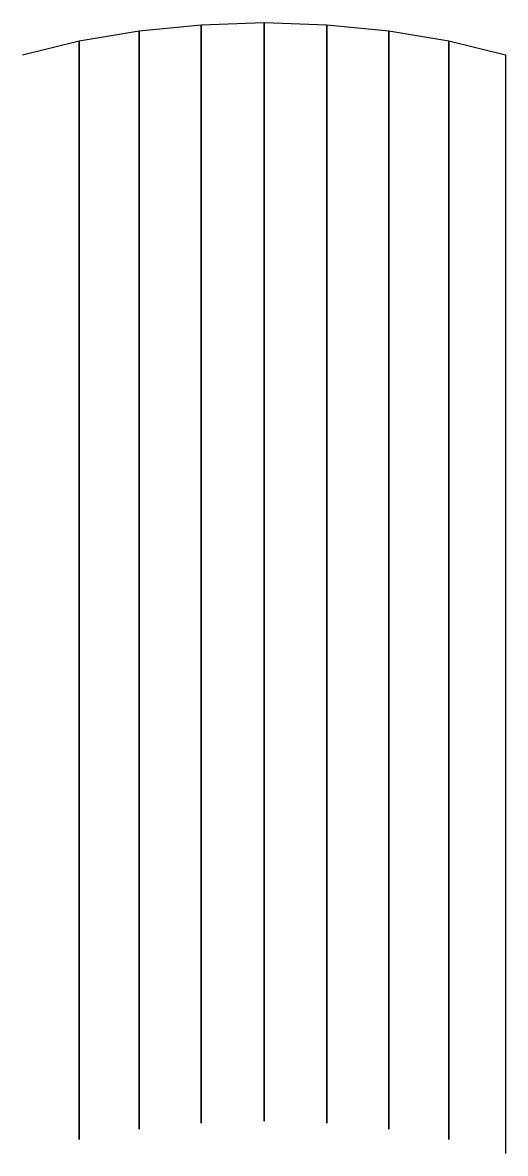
# Model space of a CAD drawing. Header units: millimetres. Extents: x -4 to 4, y -122 to -5.
# Drawn here: x -4.42 to 4.42, y -25.62 to -4.87 of the extents above; entities outside this region: 3.
import ezdxf

# ---------------------------------------------------------------- set-up
doc = ezdxf.new("R2010")
doc.units = ezdxf.units.MM
doc.layers.get('0').update_dxf_attribs({"color": 9})

msp = doc.modelspace()

# ---------------------------------------------------------------- linework, layer by layer
at = {"extrusion": (1.6136e-05, -0.866065, 0.499931)}
for p, q in [((-0.499, -121.945, -9.621), (-0.499, -112.677, -14.971)), ((-0.499, -112.677, -14.971), (-0.499, -121.945, -9.621))]:
    msp.add_line(p, q, dxfattribs=at)
at = {"extrusion": (1.6136e-05, -0.866065, 0.499931), "elevation": 100.803}
msp.add_lwpolyline([(-0.501, -69.297), (-0.501, -66.797), (-2.001, -66.797), (-2.001, -69.297)], close=True, dxfattribs=at)
at = {"color": 9}
for points, invisible_edges in [([(-1.155, -4.906, -67), (-1.155, -25.067, -55.36), (-2.291, -5.019, -67.195)], 2), ([(0, -4.868, -66.934), (0, -25.029, -55.294), (-1.155, -4.906, -67)], 2), ([(-1.155, -4.906, -67), (0, -25.029, -55.294), (-1.155, -25.067, -55.36)], 3), ([(1.155, -4.906, -67), (1.155, -25.067, -55.36), (0, -4.868, -66.934)], 2), ([(0, -4.868, -66.934), (1.155, -25.067, -55.36), (0, -25.029, -55.294)], 3), ([(2.291, -5.019, -67.195), (2.291, -25.18, -55.555), (1.155, -4.906, -67)], 2), ([(1.155, -4.906, -67), (2.291, -25.18, -55.555), (1.155, -25.067, -55.36)], 3), ([(-2.291, -5.019, -67.195), (-2.291, -25.18, -55.555), (-3.387, -5.205, -67.518)], 2), ([(-2.291, -5.019, -67.195), (-1.155, -25.067, -55.36), (-2.291, -25.18, -55.555)], 3), ([(3.387, -5.205, -67.518), (3.387, -25.366, -55.878), (2.291, -5.019, -67.195)], 2), ([(2.291, -5.019, -67.195), (3.387, -25.366, -55.878), (2.291, -25.18, -55.555)], 3), ([(-3.387, -5.205, -67.518), (-3.387, -25.366, -55.878), (-4.425, -5.461, -67.961)], 2), ([(-3.387, -5.205, -67.518), (-2.291, -25.18, -55.555), (-3.387, -25.366, -55.878)], 3), ([(4.425, -5.461, -67.961), (4.425, -25.622, -56.321), (3.387, -5.205, -67.518)], 2), ([(3.387, -5.205, -67.518), (4.425, -25.622, -56.321), (3.387, -25.366, -55.878)], 3)]:
    msp.add_3dface(points, dxfattribs=dict(at, invisible_edges=invisible_edges))

doc.saveas('drawing.dxf')
